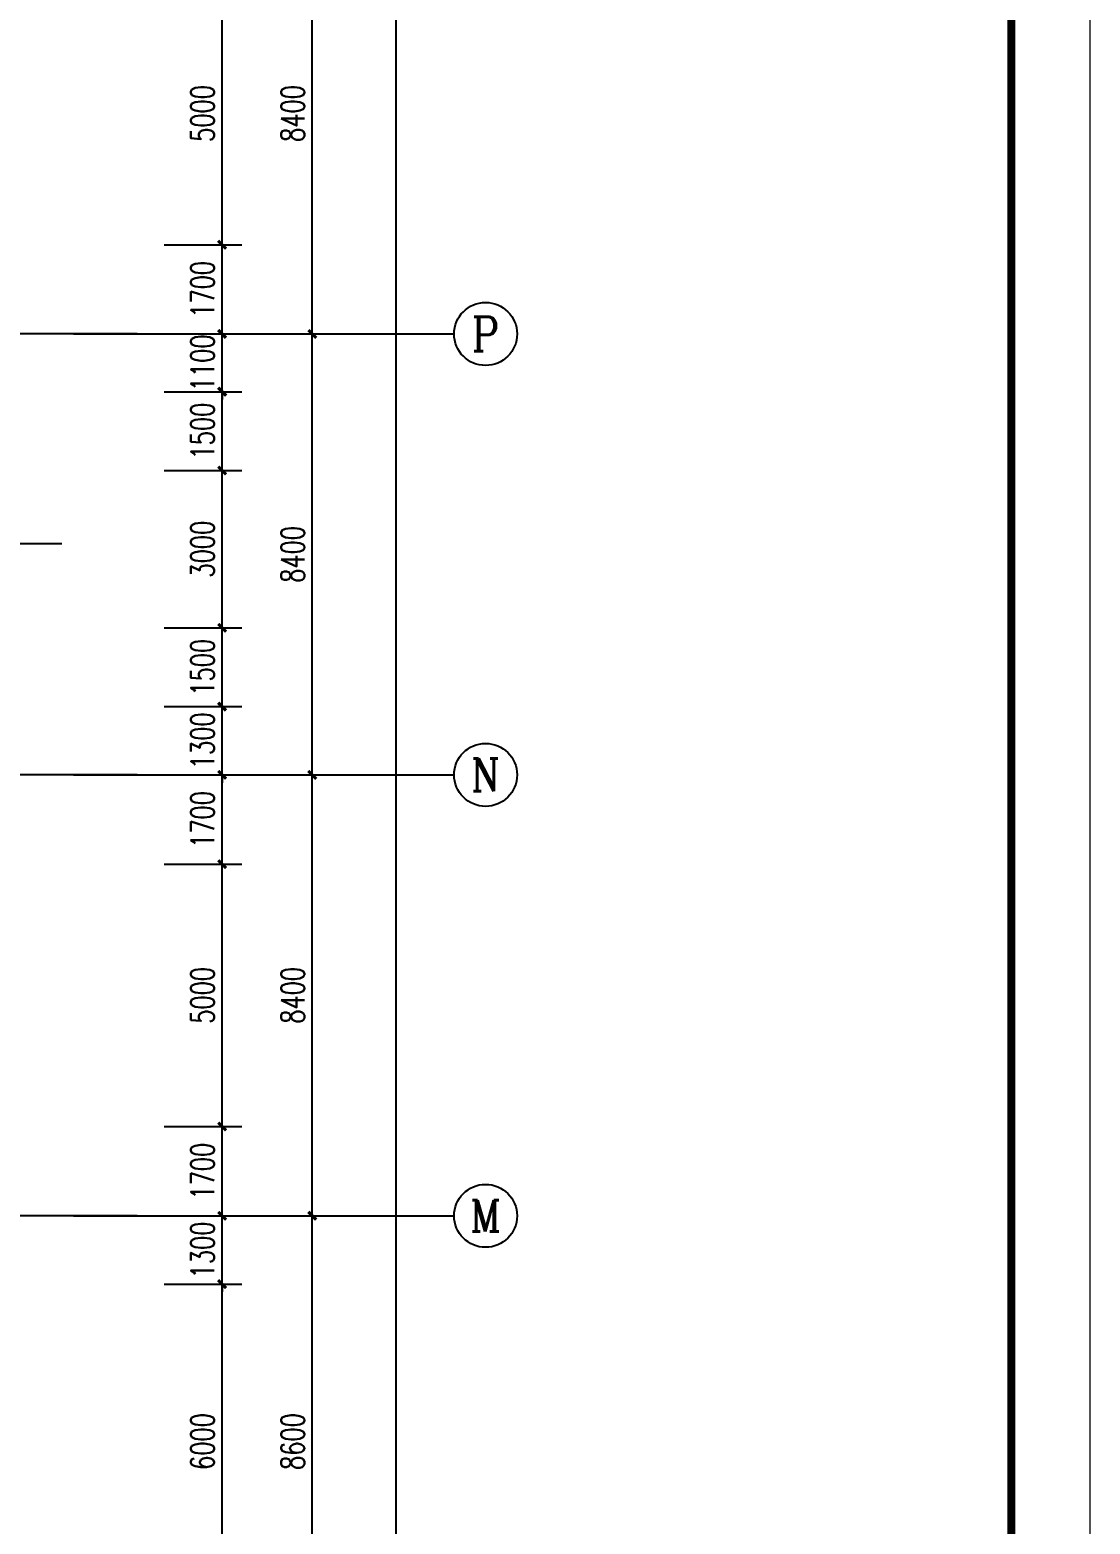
# Model space of a CAD drawing. Extents: x 409931 to 937299, y -508824 to 132289.
# Drawn here: x 543891 to 564097, y -83350 to -54884 of the extents above; entities that cross this region are included whole.
import ezdxf
from ezdxf.enums import TextEntityAlignment as Align

# ---------------------------------------------------------------- set-up
doc = ezdxf.new("R2010")
doc.units = 0
doc.header["$LTSCALE"] = 1500
doc.header["$MEASUREMENT"] = 0
doc.linetypes.add('DOTE', pattern=[2.42, 2, -0.2, 0.02, -0.2])
doc.layers.get('Defpoints').update_dxf_attribs({"color": 252})
for name, color, linetype in [('AXIS', 3, 'Continuous'), ('AXIS_TEXT', 7, 'Continuous'), ('DOTE', 1, 'Continuous'), ('PUB_DIM', 3, 'Continuous')]:
    doc.layers.add(name, color=color, linetype=linetype)
doc.layers.add('TK', color=151, linetype='Continuous', lineweight=13)
doc.styles.add('_TCH_AXIS', font='COMPLEX', dxfattribs={"bigfont": 'GBCBIG'})
doc.styles.add('_TCH_DIM_T3', font='SIMPLEX', dxfattribs={"width": 0.705882, "bigfont": 'GBCBIG'})
doc.styles.add('COMPLEX', font='COMPLEX')
doc.dimstyles.new('_TCH_ARCH&&150', dxfattribs={"dimtxt": 446.25, "dimasz": 150, "dimexe": 375, "dimexo": 450, "dimgap": 150, "dimtad": 1, "dimdec": 0, "dimzin": 0, "dimdsep": 46, "dimtxsty": '_TCH_DIM_T3', "dimblk": 'ARCHTICK', "dimcen": 0.09, "dimclrt": 7, "dimazin": 2, "dimtfac": 1, "dimtdec": 0, "dimtix": 1, "dimtmove": 2, "dimatfit": 3, "dimfxl": 0, "dimtolj": 1, "dimtzin": 0, "dimarcsym": 0})

# ---------------------------------------------------------------- blocks, each defined once
blk = doc.blocks.new('TK-A0')
at = {"layer": 'TK'}
for p, q in [((1189, 841), (0, 841)), ((1179, 831), (25, 831))]:
    blk.add_line(p, q, dxfattribs=at)
at = {"layer": 'TK', "const_width": 1}
blk.add_lwpolyline([(25, 831), (1179, 831), (1179, 10), (25, 10)], close=True, dxfattribs=at)
blk = doc.blocks.new('_ArchTick')
at = {"color": 0, "linetype": 'ByBlock', "const_width": 0.4}
blk.add_lwpolyline([(-0.5, -0.5), (0.5, 0.5)], dxfattribs=at)
blk = doc.blocks.new('*D601')
at = {"layer": 'Defpoints', "color": 0}
for p in [(545997, -78777), (547555, -78777), (545997, -84777)]:
    blk.add_point(p, dxfattribs=at)
at = {"layer": 'PUB_DIM', "color": 0, "lineweight": -2}
for p, q in [((546447, -78777), (547930, -78777)), ((547555, -84777), (547555, -78777)), ((546447, -84777), (547930, -84777))]:
    blk.add_line(p, q, dxfattribs=at)
at = {"layer": 'PUB_DIM', "color": 0, "lineweight": -2, "xscale": 150, "yscale": 150, "zscale": 150}
for p, rotation in [((547555, -78777), 90), ((547555, -84777), 270)]:
    blk.add_blockref('_ArchTick', p, dxfattribs=dict(at, rotation=rotation))
at = {"layer": 'PUB_DIM', "color": 7, "insert": (547182, -81777), "char_height": 446.2, "attachment_point": 5, "rotation": 90, "style": '_TCH_DIM_T3'}
blk.add_mtext('\\A1;6000', dxfattribs=at)
blk = doc.blocks.new('*D602')
at = {"layer": 'Defpoints', "color": 0}
for p in [(545997, -77477), (547555, -77477), (545997, -78777)]:
    blk.add_point(p, dxfattribs=at)
at = {"layer": 'PUB_DIM', "color": 0, "lineweight": -2}
for p, q in [((547555, -77477), (547555, -77327)), ((546447, -77477), (547930, -77477)), ((547555, -78777), (547555, -77477)), ((546447, -78777), (547930, -78777)), ((547555, -78777), (547555, -78927))]:
    blk.add_line(p, q, dxfattribs=at)
at = {"layer": 'PUB_DIM', "color": 0, "lineweight": -2, "xscale": 150, "yscale": 150, "zscale": 150}
for p, rotation in [((547555, -77477), 270), ((547555, -78777), 90)]:
    blk.add_blockref('_ArchTick', p, dxfattribs=dict(at, rotation=rotation))
at = {"layer": 'PUB_DIM', "color": 7, "insert": (547182, -78127), "char_height": 446.2, "attachment_point": 5, "rotation": 90, "style": '_TCH_DIM_T3'}
blk.add_mtext('\\A1;1300', dxfattribs=at)
blk = doc.blocks.new('*D603')
at = {"layer": 'Defpoints', "color": 0}
for p in [(545997, -75777), (547555, -75777), (545997, -77477)]:
    blk.add_point(p, dxfattribs=at)
at = {"layer": 'PUB_DIM', "color": 0, "lineweight": -2}
for p, q in [((546447, -75777), (547930, -75777)), ((547555, -77477), (547555, -75777)), ((546447, -77477), (547930, -77477))]:
    blk.add_line(p, q, dxfattribs=at)
at = {"layer": 'PUB_DIM', "color": 0, "lineweight": -2, "xscale": 150, "yscale": 150, "zscale": 150}
for p, rotation in [((547555, -75777), 90), ((547555, -77477), 270)]:
    blk.add_blockref('_ArchTick', p, dxfattribs=dict(at, rotation=rotation))
at = {"layer": 'PUB_DIM', "color": 7, "insert": (547182, -76627), "char_height": 446.2, "attachment_point": 5, "rotation": 90, "style": '_TCH_DIM_T3'}
blk.add_mtext('\\A1;1700', dxfattribs=at)
blk = doc.blocks.new('*D604')
at = {"layer": 'Defpoints', "color": 0}
for p in [(545997, -70777), (547555, -70777), (545997, -75777)]:
    blk.add_point(p, dxfattribs=at)
at = {"layer": 'PUB_DIM', "color": 0, "lineweight": -2}
for p, q in [((546447, -70777), (547930, -70777)), ((547555, -75777), (547555, -70777)), ((546447, -75777), (547930, -75777))]:
    blk.add_line(p, q, dxfattribs=at)
at = {"layer": 'PUB_DIM', "color": 0, "lineweight": -2, "xscale": 150, "yscale": 150, "zscale": 150}
for p, rotation in [((547555, -70777), 90), ((547555, -75777), 270)]:
    blk.add_blockref('_ArchTick', p, dxfattribs=dict(at, rotation=rotation))
at = {"layer": 'PUB_DIM', "color": 7, "insert": (547182, -73277), "char_height": 446.2, "attachment_point": 5, "rotation": 90, "style": '_TCH_DIM_T3'}
blk.add_mtext('\\A1;5000', dxfattribs=at)
blk = doc.blocks.new('*D605')
at = {"layer": 'Defpoints', "color": 0}
for p in [(545997, -69077), (547555, -69077), (545997, -70777)]:
    blk.add_point(p, dxfattribs=at)
at = {"layer": 'PUB_DIM', "color": 0, "lineweight": -2}
for p, q in [((546447, -69077), (547930, -69077)), ((547555, -70777), (547555, -69077)), ((546447, -70777), (547930, -70777))]:
    blk.add_line(p, q, dxfattribs=at)
at = {"layer": 'PUB_DIM', "color": 0, "lineweight": -2, "xscale": 150, "yscale": 150, "zscale": 150}
for p, rotation in [((547555, -69077), 90), ((547555, -70777), 270)]:
    blk.add_blockref('_ArchTick', p, dxfattribs=dict(at, rotation=rotation))
at = {"layer": 'PUB_DIM', "color": 7, "insert": (547182, -69927), "char_height": 446.2, "attachment_point": 5, "rotation": 90, "style": '_TCH_DIM_T3'}
blk.add_mtext('\\A1;1700', dxfattribs=at)
blk = doc.blocks.new('*D606')
at = {"layer": 'Defpoints', "color": 0}
for p in [(545997, -67777), (547555, -67777), (545997, -69077)]:
    blk.add_point(p, dxfattribs=at)
at = {"layer": 'PUB_DIM', "color": 0, "lineweight": -2}
for p, q in [((547555, -67777), (547555, -67627)), ((546447, -67777), (547930, -67777)), ((547555, -69077), (547555, -67777)), ((546447, -69077), (547930, -69077)), ((547555, -69077), (547555, -69227))]:
    blk.add_line(p, q, dxfattribs=at)
at = {"layer": 'PUB_DIM', "color": 0, "lineweight": -2, "xscale": 150, "yscale": 150, "zscale": 150}
for p, rotation in [((547555, -67777), 270), ((547555, -69077), 90)]:
    blk.add_blockref('_ArchTick', p, dxfattribs=dict(at, rotation=rotation))
at = {"layer": 'PUB_DIM', "color": 7, "insert": (547182, -68427), "char_height": 446.2, "attachment_point": 5, "rotation": 90, "style": '_TCH_DIM_T3'}
blk.add_mtext('\\A1;1300', dxfattribs=at)
blk = doc.blocks.new('*D607')
at = {"layer": 'Defpoints', "color": 0}
for p in [(545997, -66277), (547555, -66277), (545997, -67777)]:
    blk.add_point(p, dxfattribs=at)
at = {"layer": 'PUB_DIM', "color": 0, "lineweight": -2}
for p, q in [((546447, -66277), (547930, -66277)), ((547555, -67777), (547555, -66277)), ((546447, -67777), (547930, -67777))]:
    blk.add_line(p, q, dxfattribs=at)
at = {"layer": 'PUB_DIM', "color": 0, "lineweight": -2, "xscale": 150, "yscale": 150, "zscale": 150}
for p, rotation in [((547555, -66277), 90), ((547555, -67777), 270)]:
    blk.add_blockref('_ArchTick', p, dxfattribs=dict(at, rotation=rotation))
at = {"layer": 'PUB_DIM', "color": 7, "insert": (547182, -67027), "char_height": 446.2, "attachment_point": 5, "rotation": 90, "style": '_TCH_DIM_T3'}
blk.add_mtext('\\A1;1500', dxfattribs=at)
blk = doc.blocks.new('*D608')
at = {"layer": 'Defpoints', "color": 0}
for p in [(545997, -63277), (547555, -63277), (545997, -66277)]:
    blk.add_point(p, dxfattribs=at)
at = {"layer": 'PUB_DIM', "color": 0, "lineweight": -2}
for p, q in [((546447, -63277), (547930, -63277)), ((547555, -66277), (547555, -63277)), ((546447, -66277), (547930, -66277))]:
    blk.add_line(p, q, dxfattribs=at)
at = {"layer": 'PUB_DIM', "color": 0, "lineweight": -2, "xscale": 150, "yscale": 150, "zscale": 150}
for p, rotation in [((547555, -63277), 90), ((547555, -66277), 270)]:
    blk.add_blockref('_ArchTick', p, dxfattribs=dict(at, rotation=rotation))
at = {"layer": 'PUB_DIM', "color": 7, "insert": (547182, -64777), "char_height": 446.2, "attachment_point": 5, "rotation": 90, "style": '_TCH_DIM_T3'}
blk.add_mtext('\\A1;3000', dxfattribs=at)
blk = doc.blocks.new('*D609')
at = {"layer": 'Defpoints', "color": 0}
for p in [(545997, -61777), (547555, -61777), (545997, -63277)]:
    blk.add_point(p, dxfattribs=at)
at = {"layer": 'PUB_DIM', "color": 0, "lineweight": -2}
for p, q in [((546447, -61777), (547930, -61777)), ((547555, -63277), (547555, -61777)), ((546447, -63277), (547930, -63277))]:
    blk.add_line(p, q, dxfattribs=at)
at = {"layer": 'PUB_DIM', "color": 0, "lineweight": -2, "xscale": 150, "yscale": 150, "zscale": 150}
for p, rotation in [((547555, -61777), 90), ((547555, -63277), 270)]:
    blk.add_blockref('_ArchTick', p, dxfattribs=dict(at, rotation=rotation))
at = {"layer": 'PUB_DIM', "color": 7, "insert": (547182, -62527), "char_height": 446.2, "attachment_point": 5, "rotation": 90, "style": '_TCH_DIM_T3'}
blk.add_mtext('\\A1;1500', dxfattribs=at)
blk = doc.blocks.new('*D610')
at = {"layer": 'Defpoints', "color": 0}
for p in [(545997, -60677), (547555, -60677), (545997, -61777)]:
    blk.add_point(p, dxfattribs=at)
at = {"layer": 'PUB_DIM', "color": 0, "lineweight": -2}
for p, q in [((547555, -60677), (547555, -60527)), ((546447, -60677), (547930, -60677)), ((547555, -61777), (547555, -60677)), ((546447, -61777), (547930, -61777)), ((547555, -61777), (547555, -61927))]:
    blk.add_line(p, q, dxfattribs=at)
at = {"layer": 'PUB_DIM', "color": 0, "lineweight": -2, "xscale": 150, "yscale": 150, "zscale": 150}
for p, rotation in [((547555, -60677), 270), ((547555, -61777), 90)]:
    blk.add_blockref('_ArchTick', p, dxfattribs=dict(at, rotation=rotation))
at = {"layer": 'PUB_DIM', "color": 7, "insert": (547182, -61227), "char_height": 446.2, "attachment_point": 5, "rotation": 90, "style": '_TCH_DIM_T3'}
blk.add_mtext('\\A1;1100', dxfattribs=at)
blk = doc.blocks.new('*D611')
at = {"layer": 'Defpoints', "color": 0}
for p in [(545997, -58977), (547555, -58977), (545997, -60677)]:
    blk.add_point(p, dxfattribs=at)
at = {"layer": 'PUB_DIM', "color": 0, "lineweight": -2}
for p, q in [((546447, -58977), (547930, -58977)), ((547555, -60677), (547555, -58977)), ((546447, -60677), (547930, -60677))]:
    blk.add_line(p, q, dxfattribs=at)
at = {"layer": 'PUB_DIM', "color": 0, "lineweight": -2, "xscale": 150, "yscale": 150, "zscale": 150}
for p, rotation in [((547555, -58977), 90), ((547555, -60677), 270)]:
    blk.add_blockref('_ArchTick', p, dxfattribs=dict(at, rotation=rotation))
at = {"layer": 'PUB_DIM', "color": 7, "insert": (547182, -59827), "char_height": 446.2, "attachment_point": 5, "rotation": 90, "style": '_TCH_DIM_T3'}
blk.add_mtext('\\A1;1700', dxfattribs=at)
blk = doc.blocks.new('*D612')
at = {"layer": 'Defpoints', "color": 0}
for p in [(545997, -53977), (547555, -53977), (545997, -58977)]:
    blk.add_point(p, dxfattribs=at)
at = {"layer": 'PUB_DIM', "color": 0, "lineweight": -2}
for p, q in [((546447, -53977), (547930, -53977)), ((547555, -58977), (547555, -53977)), ((546447, -58977), (547930, -58977))]:
    blk.add_line(p, q, dxfattribs=at)
at = {"layer": 'PUB_DIM', "color": 0, "lineweight": -2, "xscale": 150, "yscale": 150, "zscale": 150}
for p, rotation in [((547555, -53977), 90), ((547555, -58977), 270)]:
    blk.add_blockref('_ArchTick', p, dxfattribs=dict(at, rotation=rotation))
at = {"layer": 'PUB_DIM', "color": 7, "insert": (547182, -56477), "char_height": 446.2, "attachment_point": 5, "rotation": 90, "style": '_TCH_DIM_T3'}
blk.add_mtext('\\A1;5000', dxfattribs=at)
blk = doc.blocks.new('*D836')
at = {"layer": 'AXIS', "color": 0, "lineweight": -2}
for p, q in [((544723, -77477), (549648, -77477)), ((549273, -86077), (549273, -77477)), ((544723, -86077), (549648, -86077))]:
    blk.add_line(p, q, dxfattribs=at)
at = {"layer": 'Defpoints', "color": 0}
for p in [(544273, -77477), (549273, -77477), (544273, -86077)]:
    blk.add_point(p, dxfattribs=at)
at = {"layer": 'AXIS', "color": 0, "lineweight": -2, "xscale": 150, "yscale": 150, "zscale": 150}
for p, rotation in [((549273, -77477), 90), ((549273, -86077), 270)]:
    blk.add_blockref('_ArchTick', p, dxfattribs=dict(at, rotation=rotation))
at = {"layer": 'AXIS', "color": 7, "insert": (548900, -81777), "char_height": 446.2, "attachment_point": 5, "rotation": 90, "style": '_TCH_DIM_T3'}
blk.add_mtext('\\A1;8600', dxfattribs=at)
blk = doc.blocks.new('*D837')
at = {"layer": 'AXIS', "color": 0, "lineweight": -2}
for p, q in [((544723, -69077), (549648, -69077)), ((549273, -77477), (549273, -69077)), ((544723, -77477), (549648, -77477))]:
    blk.add_line(p, q, dxfattribs=at)
at = {"layer": 'Defpoints', "color": 0}
for p in [(544273, -69077), (549273, -69077), (544273, -77477)]:
    blk.add_point(p, dxfattribs=at)
at = {"layer": 'AXIS', "color": 0, "lineweight": -2, "xscale": 150, "yscale": 150, "zscale": 150}
for p, rotation in [((549273, -69077), 90), ((549273, -77477), 270)]:
    blk.add_blockref('_ArchTick', p, dxfattribs=dict(at, rotation=rotation))
at = {"layer": 'AXIS', "color": 7, "insert": (548900, -73277), "char_height": 446.2, "attachment_point": 5, "rotation": 90, "style": '_TCH_DIM_T3'}
blk.add_mtext('\\A1;8400', dxfattribs=at)
blk = doc.blocks.new('*D838')
at = {"layer": 'AXIS', "color": 0, "lineweight": -2}
for p, q in [((544723, -60677), (549648, -60677)), ((549273, -69077), (549273, -60677)), ((544723, -69077), (549648, -69077))]:
    blk.add_line(p, q, dxfattribs=at)
at = {"layer": 'Defpoints', "color": 0}
for p in [(544273, -60677), (549273, -60677), (544273, -69077)]:
    blk.add_point(p, dxfattribs=at)
at = {"layer": 'AXIS', "color": 0, "lineweight": -2, "xscale": 150, "yscale": 150, "zscale": 150}
for p, rotation in [((549273, -60677), 90), ((549273, -69077), 270)]:
    blk.add_blockref('_ArchTick', p, dxfattribs=dict(at, rotation=rotation))
at = {"layer": 'AXIS', "color": 7, "insert": (548900, -64877), "char_height": 446.2, "attachment_point": 5, "rotation": 90, "style": '_TCH_DIM_T3'}
blk.add_mtext('\\A1;8400', dxfattribs=at)
blk = doc.blocks.new('*D839')
at = {"layer": 'AXIS', "color": 0, "lineweight": -2}
for p, q in [((544723, -52277), (549648, -52277)), ((549273, -60677), (549273, -52277)), ((544723, -60677), (549648, -60677))]:
    blk.add_line(p, q, dxfattribs=at)
at = {"layer": 'Defpoints', "color": 0}
for p in [(544273, -52277), (549273, -52277), (544273, -60677)]:
    blk.add_point(p, dxfattribs=at)
at = {"layer": 'AXIS', "color": 0, "lineweight": -2, "xscale": 150, "yscale": 150, "zscale": 150}
for p, rotation in [((549273, -52277), 90), ((549273, -60677), 270)]:
    blk.add_blockref('_ArchTick', p, dxfattribs=dict(at, rotation=rotation))
at = {"layer": 'AXIS', "color": 7, "insert": (548900, -56477), "char_height": 446.2, "attachment_point": 5, "rotation": 90, "style": '_TCH_DIM_T3'}
blk.add_mtext('\\A1;8400', dxfattribs=at)
blk = doc.blocks.new('*D842')
at = {"layer": 'AXIS', "color": 0, "lineweight": -2}
for p, q in [((544723, -43577), (551248, -43577)), ((550873, -163477), (550873, -43577)), ((544723, -163477), (551248, -163477))]:
    blk.add_line(p, q, dxfattribs=at)
at = {"layer": 'Defpoints', "color": 0}
for p in [(544273, -43577), (550873, -43577), (544273, -163477)]:
    blk.add_point(p, dxfattribs=at)
at = {"layer": 'AXIS', "color": 0, "lineweight": -2, "xscale": 150, "yscale": 150, "zscale": 150}
for p, rotation in [((550873, -43577), 90), ((550873, -163477), 270)]:
    blk.add_blockref('_ArchTick', p, dxfattribs=dict(at, rotation=rotation))
at = {"layer": 'AXIS', "color": 7, "insert": (550500, -103527), "char_height": 446.2, "attachment_point": 5, "rotation": 90, "style": '_TCH_DIM_T3'}
blk.add_mtext('\\A1;119900', dxfattribs=at)
blk = doc.blocks.new('_AXISO')
blk.add_circle((0, 0), 0.5)
at = {"layer": 'AXIS_TEXT', "style": 'COMPLEX', "width": 1.041667}
blk.add_attdef('A', text='', height=0.56, dxfattribs=at).set_placement((-0.25, -0.28), (0.25, -0.28), align=Align.FIT)

msp = doc.modelspace()

# ---------------------------------------------------------------- linework, layer by layer
at = {"layer": 'AXIS'}
for p, q in [((545976.3, -60677.5), (551976.3, -60677.5)), ((545976.3, -69077.5), (551976.3, -69077.5)), ((545976.3, -77477.5), (551976.3, -77477.5))]:
    msp.add_line(p, q, dxfattribs=at)
at = {"layer": 'DOTE', "color": 1, "linetype": 'DOTE'}
for p, q in [((545935.2, -60677.5), (483349.9, -60677.5)), ((544497.6, -64677.5), (537812, -64677.5)), ((545935.2, -69077.5), (482670.9, -69077.5)), ((545935.2, -77477.5), (482670.9, -77477.5))]:
    msp.add_line(p, q, dxfattribs=at)

# ---------------------------------------------------------------- block references
at = {"layer": 'AXIS'}
ref = msp.add_blockref('_AXISO', (552576.3, -60677.5), dxfattribs=dict(at, xscale=1200, yscale=1200, zscale=1200))
ref.add_attrib('A', 'P', dxfattribs={"layer": 'AXIS_TEXT', "height": 652.9, "style": '_TCH_AXIS'}).set_placement((552312, -61003.9), (552840.6, -61003.9), align=Align.FIT)
ref = msp.add_blockref('_AXISO', (552576.3, -69077.5), dxfattribs=dict(at, xscale=1200, yscale=1200, zscale=1200))
ref.add_attrib('A', 'N', dxfattribs={"layer": 'AXIS_TEXT', "height": 622.9, "style": '_TCH_AXIS'}).set_placement((552294.5, -69388.9), (552858.1, -69388.9), align=Align.FIT)
ref = msp.add_blockref('_AXISO', (552576.3, -77477.5), dxfattribs=dict(at, xscale=1200, yscale=1200, zscale=1200))
ref.add_attrib('A', 'M', dxfattribs={"layer": 'AXIS_TEXT', "height": 594, "style": '_TCH_AXIS'}).set_placement((552279.3, -77774.5), (552873.3, -77774.5), align=Align.FIT)
at = {"layer": 'TK', "xscale": 150, "yscale": 150, "zscale": 150, "rotation": 270}
msp.add_blockref('TK-A0', (437946.8, -25973.5), dxfattribs=at)

# ---------------------------------------------------------------- dimensions: what is measured, and where the dimension line sits
at = {"layer": 'AXIS'}
for p1, p2, distance, picture, middle in [((544273.1, -163477.5), (544273.1, -43577.5), -6600, '*D842', (550500, -103527.5)), ((544273.1, -60677.5), (544273.1, -52277.5), -5000, '*D839', (548900, -56477.5)), ((544273.1, -69077.5), (544273.1, -60677.5), -5000, '*D838', (548900, -64877.5)), ((544273.1, -77477.5), (544273.1, -69077.5), -5000, '*D837', (548900, -73277.5)), ((544273.1, -86077.5), (544273.1, -77477.5), -5000, '*D836', (548900, -81777.5))]:
    dim = msp.add_aligned_dim(p1=p1, p2=p2, distance=distance, dimstyle='_TCH_ARCH&&150', dxfattribs=at)
    dim.commit()
    dim.dimension.update_dxf_attribs({"geometry": picture, "text_midpoint": middle})
at = {"layer": 'PUB_DIM'}
for p1, p2, picture, middle in [((545996.8, -58977.5), (545996.8, -53977.5), '*D612', (547182.2, -56477.5)), ((545996.8, -60677.5), (545996.8, -58977.5), '*D611', (547182.2, -59827.5)), ((545996.8, -61777.5), (545996.8, -60677.5), '*D610', (547182.2, -61227.5)), ((545996.8, -63277.5), (545996.8, -61777.5), '*D609', (547182.2, -62527.5)), ((545996.8, -66277.5), (545996.8, -63277.5), '*D608', (547182.2, -64777.5)), ((545996.8, -67777.5), (545996.8, -66277.5), '*D607', (547182.2, -67027.5)), ((545996.8, -69077.5), (545996.8, -67777.5), '*D606', (547182.2, -68427.5)), ((545996.8, -70777.5), (545996.8, -69077.5), '*D605', (547182.2, -69927.5)), ((545996.8, -75777.5), (545996.8, -70777.5), '*D604', (547182.2, -73277.5)), ((545996.8, -77477.5), (545996.8, -75777.5), '*D603', (547182.2, -76627.5)), ((545996.8, -78777.5), (545996.8, -77477.5), '*D602', (547182.2, -78127.5)), ((545996.8, -84777.5), (545996.8, -78777.5), '*D601', (547182.2, -81777.5))]:
    dim = msp.add_aligned_dim(p1=p1, p2=p2, distance=-1558.6, dimstyle='_TCH_ARCH&&150', dxfattribs=at)
    dim.commit()
    dim.dimension.update_dxf_attribs({"geometry": picture, "text_midpoint": middle})

doc.saveas('drawing.dxf')
